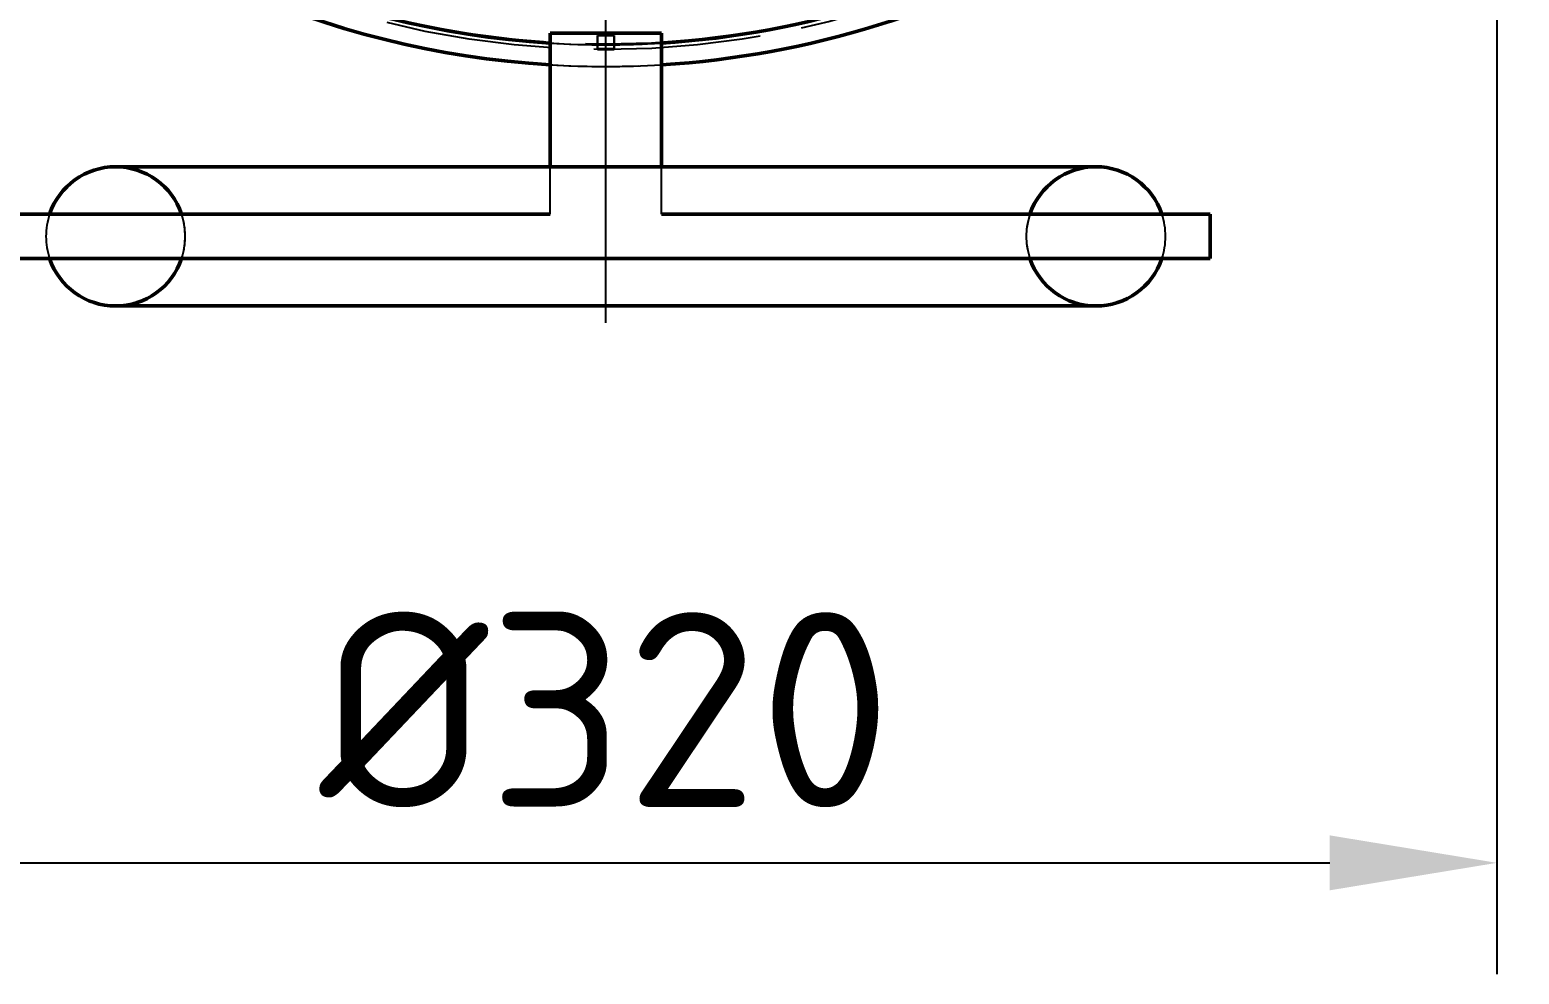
# Model space of a CAD drawing. Header units: millimetres. Extents: x 0 to 594, y 0 to 420.
# Drawn here: x 76.96 to 103.7, y 164 to 180.96 of the extents above; entities that cross this region are included whole.
import ezdxf

# ---------------------------------------------------------------- set-up
doc = ezdxf.new("R2010")
doc.units = ezdxf.units.MM
doc.linetypes.add('ISO02-TRAZOS', pattern=[3.75, 3, -0.75])
doc.linetypes.add('ISO04-TRAZO-PUNTO', pattern=[7.625, 6, -0.75, 0.125, -0.75])
for name, color, linetype, lineweight in [('01-VISIBLE', 7, 'CONTINUOUS', 50), ('02-OCULTA', 4, 'ISO02-TRAZOS', 25), ('03-EJE', 1, 'ISO04-TRAZO-PUNTO', 25), ('04-COTA', 3, 'CONTINUOUS', 25)]:
    doc.layers.add(name, color=color, linetype=linetype, lineweight=lineweight)
doc.styles.add('ISO3098', font='isocpeur.ttf')
doc.dimstyles.new('FLAMA-ISO', dxfattribs={"dimtxt": 3.5, "dimasz": 3, "dimexe": 2, "dimexo": 1, "dimgap": 1, "dimtad": 1, "dimdec": 1, "dimtxsty": 'ISO3098', "dimcen": 2.5, "dimclrd": 3, "dimclre": 3, "dimclrt": 3, "dimazin": 3, "dimtfac": 1, "dimtmove": 0, "dimatfit": 3, "dimlwd": 25, "dimlwe": 25})

msp = doc.modelspace()

# ---------------------------------------------------------------- linework, layer by layer
at = {"layer": '01-VISIBLE'}
for p, q in [((86.3, 180.9), (88.3, 180.9)), ((86.3, 178.5), (86.3, 180.9)), ((88.3, 178.5), (88.3, 180.9)), ((76.45, 177.65), (86.3, 177.65)), ((88.3, 177.65), (98.15, 177.65)), ((98.15, 176.85), (98.15, 177.65)), ((76.45, 176.85), (98.15, 176.85))]:
    msp.add_line(p, q, dxfattribs=at)
for points in [[(96.1, 178.5), (96.05, 178.5), (96, 178.5), (95.95, 178.5), (95.9, 178.5), (95.85, 178.5), (95.8, 178.5), (95.75, 178.5), (95.7, 178.5), (95.65, 178.5), (95.6, 178.5), (95.55, 178.5), (95.5, 178.5), (95.45, 178.5), (95.4, 178.5), (95.35, 178.5), (95.3, 178.5), (95.25, 178.5), (95.2, 178.5), (95.15, 178.5), (95.1, 178.5), (95.05, 178.5), (95, 178.5), (94.95, 178.5), (94.9, 178.5), (94.85, 178.5), (94.8, 178.5), (94.75, 178.5), (94.7, 178.5), (94.65, 178.5), (94.6, 178.5), (94.55, 178.5), (94.5, 178.5), (94.45, 178.5), (94.4, 178.5), (94.35, 178.5), (94.3, 178.5), (94.25, 178.5), (94.2, 178.5), (94.15, 178.5), (94.1, 178.5), (94.05, 178.5), (94, 178.5), (93.95, 178.5), (93.9, 178.5), (93.85, 178.5), (93.8, 178.5), (93.75, 178.5), (93.7, 178.5), (93.65, 178.5), (93.6, 178.5), (93.55, 178.5), (93.5, 178.5), (93.45, 178.5), (93.4, 178.5), (93.35, 178.5), (93.3, 178.5), (93.25, 178.5), (93.2, 178.5), (93.15, 178.5), (93.1, 178.5), (93.05, 178.5), (93, 178.5), (92.95, 178.5), (92.9, 178.5), (92.85, 178.5), (92.8, 178.5), (92.75, 178.5), (92.7, 178.5), (92.65, 178.5), (92.6, 178.5), (92.55, 178.5), (92.5, 178.5), (92.45, 178.5), (92.4, 178.5), (92.35, 178.5), (92.3, 178.5), (92.25, 178.5), (92.2, 178.5), (92.15, 178.5), (92.1, 178.5), (92.05, 178.5), (92, 178.5), (91.95, 178.5), (91.9, 178.5), (91.85, 178.5), (91.8, 178.5), (91.75, 178.5), (91.7, 178.5), (91.65, 178.5), (91.6, 178.5), (91.55, 178.5), (91.5, 178.5), (91.45, 178.5), (91.4, 178.5), (91.35, 178.5), (91.3, 178.5), (91.25, 178.5), (91.2, 178.5), (91.15, 178.5), (91.1, 178.5), (91.05, 178.5), (91, 178.5), (90.95, 178.5), (90.9, 178.5), (90.85, 178.5), (90.8, 178.5), (90.75, 178.5), (90.7, 178.5), (90.65, 178.5), (90.6, 178.5), (90.55, 178.5), (90.5, 178.5), (90.45, 178.5), (90.4, 178.5), (90.35, 178.5), (90.3, 178.5), (90.25, 178.5), (90.2, 178.5), (90.15, 178.5), (90.1, 178.5), (90.05, 178.5), (90, 178.5), (89.95, 178.5), (89.9, 178.5), (89.85, 178.5), (89.8, 178.5), (89.75, 178.5), (89.7, 178.5), (89.65, 178.5), (89.6, 178.5), (89.55, 178.5), (89.5, 178.5), (89.45, 178.5), (89.4, 178.5), (89.35, 178.5), (89.3, 178.5), (89.25, 178.5), (89.2, 178.5), (89.15, 178.5), (89.1, 178.5), (89.05, 178.5), (89, 178.5), (88.95, 178.5), (88.9, 178.5), (88.85, 178.5), (88.8, 178.5), (88.75, 178.5), (88.7, 178.5), (88.65, 178.5), (88.6, 178.5), (88.55, 178.5), (88.5, 178.5), (88.45, 178.5), (88.4, 178.5), (88.35, 178.5), (88.3, 178.5), (88.25, 178.5), (88.2, 178.5), (88.15, 178.5), (88.1, 178.5), (88.05, 178.5), (88, 178.5), (87.95, 178.5), (87.9, 178.5), (87.85, 178.5), (87.8, 178.5), (87.75, 178.5), (87.7, 178.5), (87.65, 178.5), (87.6, 178.5), (87.55, 178.5), (87.5, 178.5), (87.45, 178.5), (87.4, 178.5), (87.35, 178.5), (87.3, 178.5), (87.25, 178.5), (87.2, 178.5), (87.15, 178.5), (87.1, 178.5), (87.05, 178.5), (87, 178.5), (86.95, 178.5), (86.9, 178.5), (86.85, 178.5), (86.8, 178.5), (86.75, 178.5), (86.7, 178.5), (86.65, 178.5), (86.6, 178.5), (86.55, 178.5), (86.5, 178.5), (86.45, 178.5), (86.4, 178.5), (86.35, 178.5), (86.3, 178.5), (86.25, 178.5), (86.2, 178.5), (86.15, 178.5), (86.1, 178.5), (86.05, 178.5), (86, 178.5), (85.95, 178.5), (85.9, 178.5), (85.85, 178.5), (85.8, 178.5), (85.75, 178.5), (85.7, 178.5), (85.65, 178.5), (85.6, 178.5), (85.55, 178.5), (85.5, 178.5), (85.45, 178.5), (85.4, 178.5), (85.35, 178.5), (85.3, 178.5), (85.25, 178.5), (85.2, 178.5), (85.15, 178.5), (85.1, 178.5), (85.05, 178.5), (85, 178.5), (84.95, 178.5), (84.9, 178.5), (84.85, 178.5), (84.8, 178.5), (84.75, 178.5), (84.7, 178.5), (84.65, 178.5), (84.6, 178.5), (84.55, 178.5), (84.5, 178.5), (84.45, 178.5), (84.4, 178.5), (84.35, 178.5), (84.3, 178.5), (84.25, 178.5), (84.2, 178.5), (84.15, 178.5), (84.1, 178.5), (84.05, 178.5), (84, 178.5), (83.95, 178.5), (83.9, 178.5), (83.85, 178.5), (83.8, 178.5), (83.75, 178.5), (83.7, 178.5), (83.65, 178.5), (83.6, 178.5), (83.55, 178.5), (83.5, 178.5), (83.45, 178.5), (83.4, 178.5), (83.35, 178.5), (83.3, 178.5), (83.25, 178.5), (83.2, 178.5), (83.15, 178.5), (83.1, 178.5), (83.05, 178.5), (83, 178.5), (82.95, 178.5), (82.9, 178.5), (82.85, 178.5), (82.8, 178.5), (82.75, 178.5), (82.7, 178.5), (82.65, 178.5), (82.6, 178.5), (82.55, 178.5), (82.5, 178.5), (82.45, 178.5), (82.4, 178.5), (82.35, 178.5), (82.3, 178.5), (82.25, 178.5), (82.2, 178.5), (82.15, 178.5), (82.1, 178.5), (82.05, 178.5), (82, 178.5), (81.95, 178.5), (81.9, 178.5), (81.85, 178.5), (81.8, 178.5), (81.75, 178.5), (81.7, 178.5), (81.65, 178.5), (81.6, 178.5), (81.55, 178.5), (81.5, 178.5), (81.45, 178.5), (81.4, 178.5), (81.35, 178.5), (81.3, 178.5), (81.25, 178.5), (81.2, 178.5), (81.15, 178.5), (81.1, 178.5), (81.05, 178.5), (81, 178.5), (80.95, 178.5), (80.9, 178.5), (80.85, 178.5), (80.8, 178.5), (80.75, 178.5), (80.7, 178.5), (80.65, 178.5), (80.6, 178.5), (80.55, 178.5), (80.5, 178.5), (80.45, 178.5), (80.4, 178.5), (80.35, 178.5), (80.3, 178.5), (80.25, 178.5), (80.2, 178.5), (80.15, 178.5), (80.1, 178.5), (80.05, 178.5), (80, 178.5), (79.95, 178.5), (79.9, 178.5), (79.85, 178.5), (79.8, 178.5), (79.75, 178.5), (79.7, 178.5), (79.65, 178.5), (79.6, 178.5), (79.55, 178.5), (79.5, 178.5), (79.45, 178.5), (79.4, 178.5), (79.35, 178.5), (79.3, 178.5), (79.25, 178.5), (79.2, 178.5), (79.15, 178.5), (79.1, 178.5), (79.05, 178.5), (79, 178.5), (78.95, 178.5), (78.9, 178.5), (78.85, 178.5), (78.8, 178.5), (78.75, 178.5), (78.7, 178.5), (78.65, 178.5), (78.6, 178.5), (78.55, 178.5), (78.5, 178.5)], [(78.5, 176), (78.55, 176), (78.6, 176), (78.65, 176), (78.7, 176), (78.75, 176), (78.8, 176), (78.85, 176), (78.9, 176), (78.95, 176), (79, 176), (79.05, 176), (79.1, 176), (79.15, 176), (79.2, 176), (79.25, 176), (79.3, 176), (79.35, 176), (79.4, 176), (79.45, 176), (79.5, 176), (79.55, 176), (79.6, 176), (79.65, 176), (79.7, 176), (79.75, 176), (79.8, 176), (79.85, 176), (79.9, 176), (79.95, 176), (80, 176), (80.05, 176), (80.1, 176), (80.15, 176), (80.2, 176), (80.25, 176), (80.3, 176), (80.35, 176), (80.4, 176), (80.45, 176), (80.5, 176), (80.55, 176), (80.6, 176), (80.65, 176), (80.7, 176), (80.75, 176), (80.8, 176), (80.85, 176), (80.9, 176), (80.95, 176), (81, 176), (81.05, 176), (81.1, 176), (81.15, 176), (81.2, 176), (81.25, 176), (81.3, 176), (81.35, 176), (81.4, 176), (81.45, 176), (81.5, 176), (81.55, 176), (81.6, 176), (81.65, 176), (81.7, 176), (81.75, 176), (81.8, 176), (81.85, 176), (81.9, 176), (81.95, 176), (82, 176), (82.05, 176), (82.1, 176), (82.15, 176), (82.2, 176), (82.25, 176), (82.3, 176), (82.35, 176), (82.4, 176), (82.45, 176), (82.5, 176), (82.55, 176), (82.6, 176), (82.65, 176), (82.7, 176), (82.75, 176), (82.8, 176), (82.85, 176), (82.9, 176), (82.95, 176), (83, 176), (83.05, 176), (83.1, 176), (83.15, 176), (83.2, 176), (83.25, 176), (83.3, 176), (83.35, 176), (83.4, 176), (83.45, 176), (83.5, 176), (83.55, 176), (83.6, 176), (83.65, 176), (83.7, 176), (83.75, 176), (83.8, 176), (83.85, 176), (83.9, 176), (83.95, 176), (84, 176), (84.05, 176), (84.1, 176), (84.15, 176), (84.2, 176), (84.25, 176), (84.3, 176), (84.35, 176), (84.4, 176), (84.45, 176), (84.5, 176), (84.55, 176), (84.6, 176), (84.65, 176), (84.7, 176), (84.75, 176), (84.8, 176), (84.85, 176), (84.9, 176), (84.95, 176), (85, 176), (85.05, 176), (85.1, 176), (85.15, 176), (85.2, 176), (85.25, 176), (85.3, 176), (85.35, 176), (85.4, 176), (85.45, 176), (85.5, 176), (85.55, 176), (85.6, 176), (85.65, 176), (85.7, 176), (85.75, 176), (85.8, 176), (85.85, 176), (85.9, 176), (85.95, 176), (86, 176), (86.05, 176), (86.1, 176), (86.15, 176), (86.2, 176), (86.25, 176), (86.3, 176), (86.35, 176), (86.4, 176), (86.45, 176), (86.5, 176), (86.55, 176), (86.6, 176), (86.65, 176), (86.7, 176), (86.75, 176), (86.8, 176), (86.85, 176), (86.9, 176), (86.95, 176), (87, 176), (87.05, 176), (87.1, 176), (87.15, 176), (87.2, 176), (87.25, 176), (87.3, 176), (87.35, 176), (87.4, 176), (87.45, 176), (87.5, 176), (87.55, 176), (87.6, 176), (87.65, 176), (87.7, 176), (87.75, 176), (87.8, 176), (87.85, 176), (87.9, 176), (87.95, 176), (88, 176), (88.05, 176), (88.1, 176), (88.15, 176), (88.2, 176), (88.25, 176), (88.3, 176), (88.35, 176), (88.4, 176), (88.45, 176), (88.5, 176), (88.55, 176), (88.6, 176), (88.65, 176), (88.7, 176), (88.75, 176), (88.8, 176), (88.85, 176), (88.9, 176), (88.95, 176), (89, 176), (89.05, 176), (89.1, 176), (89.15, 176), (89.2, 176), (89.25, 176), (89.3, 176), (89.35, 176), (89.4, 176), (89.45, 176), (89.5, 176), (89.55, 176), (89.6, 176), (89.65, 176), (89.7, 176), (89.75, 176), (89.8, 176), (89.85, 176), (89.9, 176), (89.95, 176), (90, 176), (90.05, 176), (90.1, 176), (90.15, 176), (90.2, 176), (90.25, 176), (90.3, 176), (90.35, 176), (90.4, 176), (90.45, 176), (90.5, 176), (90.55, 176), (90.6, 176), (90.65, 176), (90.7, 176), (90.75, 176), (90.8, 176), (90.85, 176), (90.9, 176), (90.95, 176), (91, 176), (91.05, 176), (91.1, 176), (91.15, 176), (91.2, 176), (91.25, 176), (91.3, 176), (91.35, 176), (91.4, 176), (91.45, 176), (91.5, 176), (91.55, 176), (91.6, 176), (91.65, 176), (91.7, 176), (91.75, 176), (91.8, 176), (91.85, 176), (91.9, 176), (91.95, 176), (92, 176), (92.05, 176), (92.1, 176), (92.15, 176), (92.2, 176), (92.25, 176), (92.3, 176), (92.35, 176), (92.4, 176), (92.45, 176), (92.5, 176), (92.55, 176), (92.6, 176), (92.65, 176), (92.7, 176), (92.75, 176), (92.8, 176), (92.85, 176), (92.9, 176), (92.95, 176), (93, 176), (93.05, 176), (93.1, 176), (93.15, 176), (93.2, 176), (93.25, 176), (93.3, 176), (93.35, 176), (93.4, 176), (93.45, 176), (93.5, 176), (93.55, 176), (93.6, 176), (93.65, 176), (93.7, 176), (93.75, 176), (93.8, 176), (93.85, 176), (93.9, 176), (93.95, 176), (94, 176), (94.05, 176), (94.1, 176), (94.15, 176), (94.2, 176), (94.25, 176), (94.3, 176), (94.35, 176), (94.4, 176), (94.45, 176), (94.5, 176), (94.55, 176), (94.6, 176), (94.65, 176), (94.7, 176), (94.75, 176), (94.8, 176), (94.85, 176), (94.9, 176), (94.95, 176), (95, 176), (95.05, 176), (95.1, 176), (95.15, 176), (95.2, 176), (95.25, 176), (95.3, 176), (95.35, 176), (95.4, 176), (95.45, 176), (95.5, 176), (95.55, 176), (95.6, 176), (95.65, 176), (95.7, 176), (95.75, 176), (95.8, 176), (95.85, 176), (95.9, 176), (95.95, 176), (96, 176), (96.05, 176), (96.1, 176)]]:
    msp.add_lwpolyline(points, dxfattribs=at)
for centre, radius, start, end in [((87.3, 196.7), 16.4, -86.5042, 23.2623), ((87.3, 196.7), 16.4, -86.5042, 23.2623), ((87.3, 196.7), 16.01, -86.4189, 23.8637), ((87.3, 196.7), 16.4, -175.6287, -93.4958), ((87.3, 196.7), 16.4, -175.6287, -93.4958), ((87.3, 196.7), 16.01, -175.522, -93.5811), ((78.5, 177.25), 1.25, 90, 161.3371), ((78.5, 177.25), 1.25, 90, 161.3371), ((78.5, 177.25), 1.25, 18.6629, 90), ((96.1, 177.25), 1.25, 90, 161.3371), ((96.1, 177.25), 1.25, 18.6629, 90), ((96.1, 177.25), 1.25, 18.6629, 90), ((78.5, 177.25), 1.25, -161.3371, -90), ((78.5, 177.25), 1.25, -161.3371, -90), ((78.5, 177.25), 1.25, -90, -18.6629), ((96.1, 177.25), 1.25, -161.3371, -90), ((96.1, 177.25), 1.25, -90, -18.6629), ((96.1, 177.25), 1.25, -90, -18.6629)]:
    msp.add_arc(centre, radius, start, end, dxfattribs=at)
at = {"layer": '02-OCULTA'}
for p, q in [((86.3, 180.9), (88.3, 180.9)), ((86.3, 177.65), (86.3, 180.9)), ((86.3, 180.9), (88.3, 180.9)), ((86.3, 177.65), (86.3, 180.9)), ((86.3, 180.9), (88.3, 180.9)), ((86.3, 177.65), (86.3, 180.9)), ((86.3, 180.9), (88.3, 180.9)), ((86.3, 177.65), (86.3, 180.9)), ((86.3, 180.9), (88.3, 180.9)), ((86.3, 177.65), (86.3, 180.9)), ((88.3, 177.65), (88.3, 180.9)), ((88.3, 177.65), (88.3, 180.9)), ((88.3, 177.65), (88.3, 180.9)), ((88.3, 177.65), (88.3, 180.9)), ((88.3, 177.65), (88.3, 180.9)), ((87.15, 180.604), (87.15, 180.625)), ((87.15, 180.604), (87.15, 180.625)), ((87.15, 180.604), (87.45, 180.604)), ((87.15, 180.604), (87.45, 180.604)), ((87.45, 180.604), (87.45, 180.625)), ((87.45, 180.604), (87.45, 180.625)), ((86.3, 177.65), (86.3, 178.5)), ((88.3, 177.65), (88.3, 178.5)), ((76.45, 177.65), (86.3, 177.65)), ((76.45, 177.65), (86.3, 177.65)), ((76.45, 177.65), (86.3, 177.65)), ((76.45, 177.65), (86.3, 177.65)), ((76.45, 177.65), (86.3, 177.65)), ((88.3, 177.65), (98.15, 177.65)), ((88.3, 177.65), (98.15, 177.65)), ((88.3, 177.65), (98.15, 177.65)), ((88.3, 177.65), (98.15, 177.65)), ((88.3, 177.65), (98.15, 177.65)), ((98.15, 176.85), (98.15, 177.65)), ((98.15, 176.85), (98.15, 177.65)), ((98.15, 176.85), (98.15, 177.65)), ((98.15, 176.85), (98.15, 177.65)), ((98.15, 176.85), (98.15, 177.65)), ((76.45, 176.85), (98.15, 176.85)), ((76.45, 176.85), (98.15, 176.85)), ((76.45, 176.85), (98.15, 176.85)), ((76.45, 176.85), (98.15, 176.85)), ((76.45, 176.85), (98.15, 176.85))]:
    msp.add_line(p, q, dxfattribs=at)
for points in [[(87.15, 180.86), (87.2, 180.86), (87.25, 180.86), (87.3, 180.86), (87.35, 180.86), (87.4, 180.86), (87.45, 180.86)], [(87.15, 180.86), (87.15, 180.821), (87.15, 180.782), (87.15, 180.743), (87.15, 180.703), (87.15, 180.664), (87.15, 180.625)], [(87.15, 180.86), (87.2, 180.86), (87.25, 180.86), (87.3, 180.86), (87.35, 180.86), (87.4, 180.86), (87.45, 180.86)], [(87.15, 180.625), (87.15, 180.664), (87.15, 180.703), (87.15, 180.743), (87.15, 180.782), (87.15, 180.821), (87.15, 180.86)], [(87.45, 180.86), (87.45, 180.821), (87.45, 180.782), (87.45, 180.743), (87.45, 180.703), (87.45, 180.664), (87.45, 180.625)], [(87.45, 180.625), (87.45, 180.664), (87.45, 180.703), (87.45, 180.743), (87.45, 180.782), (87.45, 180.821), (87.45, 180.86)], [(96.1, 178.5), (96.05, 178.5), (96, 178.5), (95.95, 178.5), (95.9, 178.5), (95.85, 178.5), (95.8, 178.5), (95.75, 178.5), (95.7, 178.5), (95.65, 178.5), (95.6, 178.5), (95.55, 178.5), (95.5, 178.5), (95.45, 178.5), (95.4, 178.5), (95.35, 178.5), (95.3, 178.5), (95.25, 178.5), (95.2, 178.5), (95.15, 178.5), (95.1, 178.5), (95.05, 178.5), (95, 178.5), (94.95, 178.5), (94.9, 178.5), (94.85, 178.5), (94.8, 178.5), (94.75, 178.5), (94.7, 178.5), (94.65, 178.5), (94.6, 178.5), (94.55, 178.5), (94.5, 178.5), (94.45, 178.5), (94.4, 178.5), (94.35, 178.5), (94.3, 178.5), (94.25, 178.5), (94.2, 178.5), (94.15, 178.5), (94.1, 178.5), (94.05, 178.5), (94, 178.5), (93.95, 178.5), (93.9, 178.5), (93.85, 178.5), (93.8, 178.5), (93.75, 178.5), (93.7, 178.5), (93.65, 178.5), (93.6, 178.5), (93.55, 178.5), (93.5, 178.5), (93.45, 178.5), (93.4, 178.5), (93.35, 178.5), (93.3, 178.5), (93.25, 178.5), (93.2, 178.5), (93.15, 178.5), (93.1, 178.5), (93.05, 178.5), (93, 178.5), (92.95, 178.5), (92.9, 178.5), (92.85, 178.5), (92.8, 178.5), (92.75, 178.5), (92.7, 178.5), (92.65, 178.5), (92.6, 178.5), (92.55, 178.5), (92.5, 178.5), (92.45, 178.5), (92.4, 178.5), (92.35, 178.5), (92.3, 178.5), (92.25, 178.5), (92.2, 178.5), (92.15, 178.5), (92.1, 178.5), (92.05, 178.5), (92, 178.5), (91.95, 178.5), (91.9, 178.5), (91.85, 178.5), (91.8, 178.5), (91.75, 178.5), (91.7, 178.5), (91.65, 178.5), (91.6, 178.5), (91.55, 178.5), (91.5, 178.5), (91.45, 178.5), (91.4, 178.5), (91.35, 178.5), (91.3, 178.5), (91.25, 178.5), (91.2, 178.5), (91.15, 178.5), (91.1, 178.5), (91.05, 178.5), (91, 178.5), (90.95, 178.5), (90.9, 178.5), (90.85, 178.5), (90.8, 178.5), (90.75, 178.5), (90.7, 178.5), (90.65, 178.5), (90.6, 178.5), (90.55, 178.5), (90.5, 178.5), (90.45, 178.5), (90.4, 178.5), (90.35, 178.5), (90.3, 178.5), (90.25, 178.5), (90.2, 178.5), (90.15, 178.5), (90.1, 178.5), (90.05, 178.5), (90, 178.5), (89.95, 178.5), (89.9, 178.5), (89.85, 178.5), (89.8, 178.5), (89.75, 178.5), (89.7, 178.5), (89.65, 178.5), (89.6, 178.5), (89.55, 178.5), (89.5, 178.5), (89.45, 178.5), (89.4, 178.5), (89.35, 178.5), (89.3, 178.5), (89.25, 178.5), (89.2, 178.5), (89.15, 178.5), (89.1, 178.5), (89.05, 178.5), (89, 178.5), (88.95, 178.5), (88.9, 178.5), (88.85, 178.5), (88.8, 178.5), (88.75, 178.5), (88.7, 178.5), (88.65, 178.5), (88.6, 178.5), (88.55, 178.5), (88.5, 178.5), (88.45, 178.5), (88.4, 178.5), (88.35, 178.5), (88.3, 178.5), (88.25, 178.5), (88.2, 178.5), (88.15, 178.5), (88.1, 178.5), (88.05, 178.5), (88, 178.5), (87.95, 178.5), (87.9, 178.5), (87.85, 178.5), (87.8, 178.5), (87.75, 178.5), (87.7, 178.5), (87.65, 178.5), (87.6, 178.5), (87.55, 178.5), (87.5, 178.5), (87.45, 178.5), (87.4, 178.5), (87.35, 178.5), (87.3, 178.5), (87.25, 178.5), (87.2, 178.5), (87.15, 178.5), (87.1, 178.5), (87.05, 178.5), (87, 178.5), (86.95, 178.5), (86.9, 178.5), (86.85, 178.5), (86.8, 178.5), (86.75, 178.5), (86.7, 178.5), (86.65, 178.5), (86.6, 178.5), (86.55, 178.5), (86.5, 178.5), (86.45, 178.5), (86.4, 178.5), (86.35, 178.5), (86.3, 178.5), (86.25, 178.5), (86.2, 178.5), (86.15, 178.5), (86.1, 178.5), (86.05, 178.5), (86, 178.5), (85.95, 178.5), (85.9, 178.5), (85.85, 178.5), (85.8, 178.5), (85.75, 178.5), (85.7, 178.5), (85.65, 178.5), (85.6, 178.5), (85.55, 178.5), (85.5, 178.5), (85.45, 178.5), (85.4, 178.5), (85.35, 178.5), (85.3, 178.5), (85.25, 178.5), (85.2, 178.5), (85.15, 178.5), (85.1, 178.5), (85.05, 178.5), (85, 178.5), (84.95, 178.5), (84.9, 178.5), (84.85, 178.5), (84.8, 178.5), (84.75, 178.5), (84.7, 178.5), (84.65, 178.5), (84.6, 178.5), (84.55, 178.5), (84.5, 178.5), (84.45, 178.5), (84.4, 178.5), (84.35, 178.5), (84.3, 178.5), (84.25, 178.5), (84.2, 178.5), (84.15, 178.5), (84.1, 178.5), (84.05, 178.5), (84, 178.5), (83.95, 178.5), (83.9, 178.5), (83.85, 178.5), (83.8, 178.5), (83.75, 178.5), (83.7, 178.5), (83.65, 178.5), (83.6, 178.5), (83.55, 178.5), (83.5, 178.5), (83.45, 178.5), (83.4, 178.5), (83.35, 178.5), (83.3, 178.5), (83.25, 178.5), (83.2, 178.5), (83.15, 178.5), (83.1, 178.5), (83.05, 178.5), (83, 178.5), (82.95, 178.5), (82.9, 178.5), (82.85, 178.5), (82.8, 178.5), (82.75, 178.5), (82.7, 178.5), (82.65, 178.5), (82.6, 178.5), (82.55, 178.5), (82.5, 178.5), (82.45, 178.5), (82.4, 178.5), (82.35, 178.5), (82.3, 178.5), (82.25, 178.5), (82.2, 178.5), (82.15, 178.5), (82.1, 178.5), (82.05, 178.5), (82, 178.5), (81.95, 178.5), (81.9, 178.5), (81.85, 178.5), (81.8, 178.5), (81.75, 178.5), (81.7, 178.5), (81.65, 178.5), (81.6, 178.5), (81.55, 178.5), (81.5, 178.5), (81.45, 178.5), (81.4, 178.5), (81.35, 178.5), (81.3, 178.5), (81.25, 178.5), (81.2, 178.5), (81.15, 178.5), (81.1, 178.5), (81.05, 178.5), (81, 178.5), (80.95, 178.5), (80.9, 178.5), (80.85, 178.5), (80.8, 178.5), (80.75, 178.5), (80.7, 178.5), (80.65, 178.5), (80.6, 178.5), (80.55, 178.5), (80.5, 178.5), (80.45, 178.5), (80.4, 178.5), (80.35, 178.5), (80.3, 178.5), (80.25, 178.5), (80.2, 178.5), (80.15, 178.5), (80.1, 178.5), (80.05, 178.5), (80, 178.5), (79.95, 178.5), (79.9, 178.5), (79.85, 178.5), (79.8, 178.5), (79.75, 178.5), (79.7, 178.5), (79.65, 178.5), (79.6, 178.5), (79.55, 178.5), (79.5, 178.5), (79.45, 178.5), (79.4, 178.5), (79.35, 178.5), (79.3, 178.5), (79.25, 178.5), (79.2, 178.5), (79.15, 178.5), (79.1, 178.5), (79.05, 178.5), (79, 178.5), (78.95, 178.5), (78.9, 178.5), (78.85, 178.5), (78.8, 178.5), (78.75, 178.5), (78.7, 178.5), (78.65, 178.5), (78.6, 178.5), (78.55, 178.5), (78.5, 178.5)], [(78.5, 176), (78.55, 176), (78.6, 176), (78.65, 176), (78.7, 176), (78.75, 176), (78.8, 176), (78.85, 176), (78.9, 176), (78.95, 176), (79, 176), (79.05, 176), (79.1, 176), (79.15, 176), (79.2, 176), (79.25, 176), (79.3, 176), (79.35, 176), (79.4, 176), (79.45, 176), (79.5, 176), (79.55, 176), (79.6, 176), (79.65, 176), (79.7, 176), (79.75, 176), (79.8, 176), (79.85, 176), (79.9, 176), (79.95, 176), (80, 176), (80.05, 176), (80.1, 176), (80.15, 176), (80.2, 176), (80.25, 176), (80.3, 176), (80.35, 176), (80.4, 176), (80.45, 176), (80.5, 176), (80.55, 176), (80.6, 176), (80.65, 176), (80.7, 176), (80.75, 176), (80.8, 176), (80.85, 176), (80.9, 176), (80.95, 176), (81, 176), (81.05, 176), (81.1, 176), (81.15, 176), (81.2, 176), (81.25, 176), (81.3, 176), (81.35, 176), (81.4, 176), (81.45, 176), (81.5, 176), (81.55, 176), (81.6, 176), (81.65, 176), (81.7, 176), (81.75, 176), (81.8, 176), (81.85, 176), (81.9, 176), (81.95, 176), (82, 176), (82.05, 176), (82.1, 176), (82.15, 176), (82.2, 176), (82.25, 176), (82.3, 176), (82.35, 176), (82.4, 176), (82.45, 176), (82.5, 176), (82.55, 176), (82.6, 176), (82.65, 176), (82.7, 176), (82.75, 176), (82.8, 176), (82.85, 176), (82.9, 176), (82.95, 176), (83, 176), (83.05, 176), (83.1, 176), (83.15, 176), (83.2, 176), (83.25, 176), (83.3, 176), (83.35, 176), (83.4, 176), (83.45, 176), (83.5, 176), (83.55, 176), (83.6, 176), (83.65, 176), (83.7, 176), (83.75, 176), (83.8, 176), (83.85, 176), (83.9, 176), (83.95, 176), (84, 176), (84.05, 176), (84.1, 176), (84.15, 176), (84.2, 176), (84.25, 176), (84.3, 176), (84.35, 176), (84.4, 176), (84.45, 176), (84.5, 176), (84.55, 176), (84.6, 176), (84.65, 176), (84.7, 176), (84.75, 176), (84.8, 176), (84.85, 176), (84.9, 176), (84.95, 176), (85, 176), (85.05, 176), (85.1, 176), (85.15, 176), (85.2, 176), (85.25, 176), (85.3, 176), (85.35, 176), (85.4, 176), (85.45, 176), (85.5, 176), (85.55, 176), (85.6, 176), (85.65, 176), (85.7, 176), (85.75, 176), (85.8, 176), (85.85, 176), (85.9, 176), (85.95, 176), (86, 176), (86.05, 176), (86.1, 176), (86.15, 176), (86.2, 176), (86.25, 176), (86.3, 176), (86.35, 176), (86.4, 176), (86.45, 176), (86.5, 176), (86.55, 176), (86.6, 176), (86.65, 176), (86.7, 176), (86.75, 176), (86.8, 176), (86.85, 176), (86.9, 176), (86.95, 176), (87, 176), (87.05, 176), (87.1, 176), (87.15, 176), (87.2, 176), (87.25, 176), (87.3, 176), (87.35, 176), (87.4, 176), (87.45, 176), (87.5, 176), (87.55, 176), (87.6, 176), (87.65, 176), (87.7, 176), (87.75, 176), (87.8, 176), (87.85, 176), (87.9, 176), (87.95, 176), (88, 176), (88.05, 176), (88.1, 176), (88.15, 176), (88.2, 176), (88.25, 176), (88.3, 176), (88.35, 176), (88.4, 176), (88.45, 176), (88.5, 176), (88.55, 176), (88.6, 176), (88.65, 176), (88.7, 176), (88.75, 176), (88.8, 176), (88.85, 176), (88.9, 176), (88.95, 176), (89, 176), (89.05, 176), (89.1, 176), (89.15, 176), (89.2, 176), (89.25, 176), (89.3, 176), (89.35, 176), (89.4, 176), (89.45, 176), (89.5, 176), (89.55, 176), (89.6, 176), (89.65, 176), (89.7, 176), (89.75, 176), (89.8, 176), (89.85, 176), (89.9, 176), (89.95, 176), (90, 176), (90.05, 176), (90.1, 176), (90.15, 176), (90.2, 176), (90.25, 176), (90.3, 176), (90.35, 176), (90.4, 176), (90.45, 176), (90.5, 176), (90.55, 176), (90.6, 176), (90.65, 176), (90.7, 176), (90.75, 176), (90.8, 176), (90.85, 176), (90.9, 176), (90.95, 176), (91, 176), (91.05, 176), (91.1, 176), (91.15, 176), (91.2, 176), (91.25, 176), (91.3, 176), (91.35, 176), (91.4, 176), (91.45, 176), (91.5, 176), (91.55, 176), (91.6, 176), (91.65, 176), (91.7, 176), (91.75, 176), (91.8, 176), (91.85, 176), (91.9, 176), (91.95, 176), (92, 176), (92.05, 176), (92.1, 176), (92.15, 176), (92.2, 176), (92.25, 176), (92.3, 176), (92.35, 176), (92.4, 176), (92.45, 176), (92.5, 176), (92.55, 176), (92.6, 176), (92.65, 176), (92.7, 176), (92.75, 176), (92.8, 176), (92.85, 176), (92.9, 176), (92.95, 176), (93, 176), (93.05, 176), (93.1, 176), (93.15, 176), (93.2, 176), (93.25, 176), (93.3, 176), (93.35, 176), (93.4, 176), (93.45, 176), (93.5, 176), (93.55, 176), (93.6, 176), (93.65, 176), (93.7, 176), (93.75, 176), (93.8, 176), (93.85, 176), (93.9, 176), (93.95, 176), (94, 176), (94.05, 176), (94.1, 176), (94.15, 176), (94.2, 176), (94.25, 176), (94.3, 176), (94.35, 176), (94.4, 176), (94.45, 176), (94.5, 176), (94.55, 176), (94.6, 176), (94.65, 176), (94.7, 176), (94.75, 176), (94.8, 176), (94.85, 176), (94.9, 176), (94.95, 176), (95, 176), (95.05, 176), (95.1, 176), (95.15, 176), (95.2, 176), (95.25, 176), (95.3, 176), (95.35, 176), (95.4, 176), (95.45, 176), (95.5, 176), (95.55, 176), (95.6, 176), (95.65, 176), (95.7, 176), (95.75, 176), (95.8, 176), (95.85, 176), (95.9, 176), (95.95, 176), (96, 176), (96.05, 176), (96.1, 176)]]:
    msp.add_lwpolyline(points, dxfattribs=at)
for radius in [16.096, 16.096, 16, 16, 16, 16]:
    msp.add_circle((87.3, 196.7), radius, dxfattribs=at)
for centre, radius, start, end in [((87.3, 196.7), 16.4, 156.7377, 23.2623), ((87.3, 196.7), 16.4, 156.7377, 23.2623), ((87.3, 196.7), 16.01, 156.1363, 23.8637), ((87.3, 196.7), 16.01, 156.1363, 23.8637), ((87.3, 196.7), 16.01, 156.1363, 23.8637), ((87.3, 196.7), 16.01, -93.5811, -86.4189), ((87.3, 196.7), 16.076, -90.5346, -89.4654), ((87.3, 196.7), 16.076, -90.5346, -89.4654), ((87.3, 196.7), 16.4, -93.4958, -86.5042), ((87.3, 196.7), 16.4, -93.4958, -86.5042), ((78.5, 177.25), 1.25, 0, 90), ((96.1, 177.25), 1.25, 90, 180), ((78.5, 177.25), 1.25, 161.3371, -161.3371), ((78.5, 177.25), 1.25, 161.3371, -161.3371), ((78.5, 177.25), 1.25, 0, 18.6629), ((96.1, 177.25), 1.25, 161.3371, 180), ((96.1, 177.25), 1.25, -18.6629, 18.6629), ((96.1, 177.25), 1.25, -18.6629, 18.6629), ((78.5, 177.25), 1.25, -90, 0), ((78.5, 177.25), 1.25, -18.6629, 0), ((96.1, 177.25), 1.25, 180, -90), ((96.1, 177.25), 1.25, 180, -161.3371)]:
    msp.add_arc(centre, radius, start, end, dxfattribs=at)
at = {"layer": '03-EJE'}
msp.add_line((87.3, 175.7), (87.3, 217.7), dxfattribs=at)

# ---------------------------------------------------------------- dimensions: what is measured, and where the dimension line sits
at = {"layer": '04-COTA'}
msp.add_linear_dim(base=(71.3, 166), p1=(71.3, 196.7), p2=(103.3, 196.7), dimstyle='FLAMA-ISO', override={"dimlfac": 10, "dimpost": '%%c<>'}, dxfattribs=at).render()

doc.saveas('drawing.dxf')
